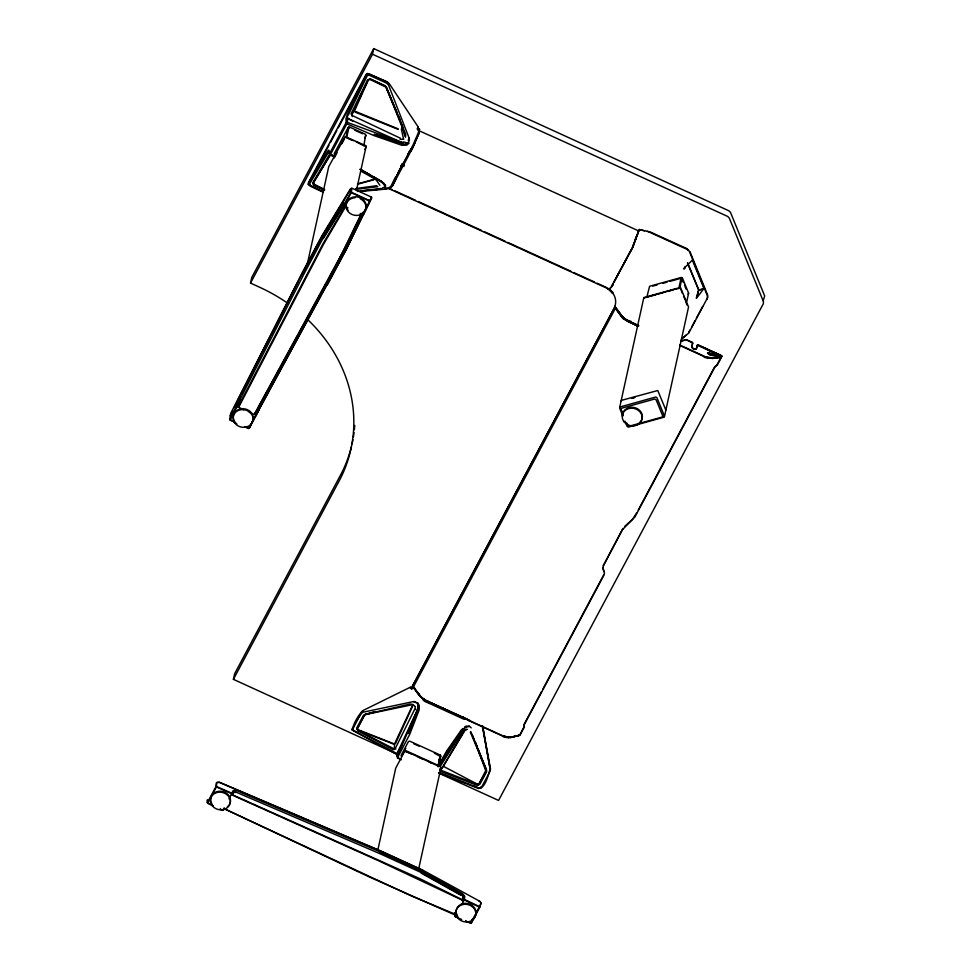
<?xml version="1.0" encoding="UTF-8"?>
<svg xmlns="http://www.w3.org/2000/svg" width="972" height="972" viewBox="0 0 972 972"><rect width="100%" height="100%" fill="white"/><g stroke="black" fill="none" stroke-linecap="round" stroke-linejoin="round"><path stroke-width="1.46" d="M396.855 754.479L352.253 730.045C353.638 723.277 357.951 715.793 362.629 710.702L410.16 687.289L411.144 688.735M334.392 156.504L329.435 153.843L328.803 150.089L327.698 151.207L308.501 183.307L308.416 184.862L308.452 182.615L366.007 74.637L367.525 73.508L387.245 81.83L389.395 83.835L418.264 127.113L417.438 128.231M360.162 191.496L385.337 189.151L385.69 187.742M413.477 686.341L412.274 686.852L411.934 688.978M385.337 189.151L385.41 188.471M624.972 421.168L627.134 426.429L628.41 427.109L663.888 417.219L664.435 416.04L656.865 397.548L655.638 397.038L620.051 406.952L619.589 408.009L622.821 415.907M665.869 410.135L657.789 390.525L621.509 400.343L621.035 401.4M664.411 416.745L688.553 306.97L680.461 287.384L643.828 297.59L619.686 407.365M426.052 700.763L419.588 696.025L412.48 686.074L614.899 306.909L412.48 686.074L419.819 695.964L425.724 700.605L503.289 736.047L510.713 737.469L519.911 735.391L524.345 727.007L523.944 725.319L603.855 575.315L604.487 573.006L603.017 568.11L603.381 565.971L622.991 528.489L603.162 565.728M377.865 849.953L395.713 768.159L404.789 751.125L405.98 750.7L440.462 766.446L440.96 767.552L418.604 869.223M352.253 730.045L352.338 728.222M712.269 357.538C710.811 360.211 735.184 352.386 712.695 358.522C689.245 354.659 722.074 361.548 721.297 355.898L698.139 345.352L697.167 345.4L696.195 349.373M412.371 704.7L364.901 714.687L357.016 729.377L364.063 715.246M347.636 116.834L347.478 122.448L402.785 142.872L347.551 118.353L352.642 121.05M324.697 189.844L314.163 184.947L313.178 182.772L330.48 154.791M486.182 771.513L478.467 784.854L440.741 770.201L464.652 730.276L466.536 729.243M213.111 805.897L207.631 803.285L216.294 787.162L216.829 782.788L219.235 782.144L381.522 851.265L423.039 870.292L480.168 901.506L481.055 903.474L470.776 923.218L465.515 921.164M405.482 137.259L405.713 134.403L386.54 87.395L385.131 85.803L370.526 78.999L367.55 80.02L351.05 113.809L352.338 116.555M489.645 770.261L489.438 772.582L481.274 787.648L479.427 788.231L439.028 772.521M235.333 422.504L230.06 420.098L237.229 406.053L237.678 402.238M418.495 128.972C420.718 130.102 419.053 127.964 417.632 129.75L418.908 128.802L418.082 129.519M463.292 900.607L463.571 897.132L461.773 895.273L421.872 872.844L379.189 853.355L235.37 791.864L233.146 791.888L231.64 794.817L377.804 860.402L463.292 900.607L464.057 896.524L462.356 894.41L422.492 871.848L379.627 852.274M485.854 771.015L475.114 742.073M462.137 903.839L464.458 899.477L464.75 896.451L462.733 893.851L422.395 871.143L380.186 851.861L235.868 790.236L233.061 790.637L229.015 798.96M462.441 900.801L462.806 897.314M344.44 206.1L345.242 207.315L323.482 244.349L239.197 406.272L238.262 406.575L239.246 402.189M717.433 355.424L716.51 354.087L711.638 353.808L708.867 352.569C703.315 355.606 732.098 358.146 709.402 354.61M212.844 805.521L207.388 802.678L215.881 786.725L216.27 783.031L216.999 782.229L219.611 782.509L379.76 850.743L423.014 870.487M703.935 288.951L698.759 290.215L696.499 298.246L703.971 288.502L692.356 260.095L683.583 268.782L684.713 268.017L684.349 268.904L685.211 266.51M234.179 421.727L229.805 419.491L236.536 406.247L238.006 399.735L302.341 273.387L321.756 236.961L342.363 203.926L343.444 203.233L343.881 205.979L347.964 207.838M344.829 206.635L343.784 206.137L351.463 192.322L351.682 188.07L371.486 197.109L362.957 214.691L360.831 214.448L342.326 252.963L254.798 413.392L256.025 415.323L248.528 428.543L244.567 426.732M343.529 205.505C343.724 203.828 354.938 188.204 350.357 188.981L321.987 235.661L302.875 271.467L230.631 413.598L229.805 419.491M614.693 306.86C617.293 300.312 614.547 293.155 608.727 289.328M384.718 187.074L384.365 184.619L381.704 182.25L360.308 169.663M329.435 153.843L346.081 122.618L346.032 118.669L347.283 114.453L367.525 73.508M401.995 166.248L412.25 146.821L418.58 132.119L419.102 133.079M489.706 771.173L490.082 768.816L482.61 725.841M643.719 298.234L643.828 297.59M237.97 405.846L239.525 400.452L303.665 274.578L323.299 237.739L343.675 205.056M478.467 784.854L486.231 769.678L478.09 748.987M385.799 187.888L385.665 188.823M417.753 707.276L418.118 705.271M412.128 688.054L412.25 687.411L412.675 688.589L412.881 686.305M681.214 340.905L686.56 339.69L691.894 342.144L692.672 342.97L691.87 346.992L694.506 349.531M401.46 756.532L401.059 755.451L408.519 741.442L409.747 741.15L440.365 755.123L440.668 756.568L438.676 760.298M692.672 342.97L691.724 347.283L693.255 349.009M717.251 355.74L717.482 354.987M385.471 189.078L388.703 187.766L387.67 188.677M287.7 303.252A162.701 142.58 12.4 0 0 261.031 287.894L250.521 283.083L251.76 277.457L373.734 48.6L728.915 210.815L730.494 212.406L764.685 295.986L763.166 300.725M307.018 265.441L328.718 166.71L345.133 136.615L365.618 145.618L366.201 146.833L364.816 149.421M346.032 137.441L348.243 127.368L349.847 127.174L365.703 134.415L363.893 145.593M346.785 137.076L348.997 126.992M396.369 753.774L233.401 679.343L234.641 673.718L341.901 472.489A162.701 142.58 12.4 0 0 351.366 446.78M250.521 283.083L372.507 54.225L373.734 48.6M356.445 190.366L366.165 146.152M437.825 766.641L440.365 755.123M438.603 765.9L440.814 755.815M646.793 297.347L649.6 286.278L681.202 277.482L682.563 278.357L688.613 293.167L686.718 301.794M678.978 287.554L681.202 277.482M679.841 287.785L682.065 277.713M688.613 293.167L688.018 294.151M698.273 345.06L721.078 355.473L698.273 345.06L697.313 345.133L696.377 349.033L694.409 349.191M631.095 250.764L638.726 230.959L419.892 131.074L412.517 148.181L392.53 185.664L389.225 188.799L607.974 288.708M696.329 298.185L698.564 290.106L703.971 288.502M470.448 720.847L467.921 720.203L503.132 736.314L510.47 737.25L519.656 735.172L524.102 726.764L523.701 725.076L541.538 691.602M707.252 299.425L707.446 294.868M439.939 756.228L434.363 753.154M419.369 129.215L417.195 129.13L418.227 127.441M396.892 175.179L395.13 180.853L392.396 185.713M395.325 177.451L390.829 186.442M632.651 247.69L639.248 229.526L650.414 232.053L686.645 248.48L690.084 252.003L707.446 294.552L707.81 297.262L689.063 332.485M635.384 239.209L636.296 236.56M403.477 162.834L393.648 181.922M638.568 231.287L632.262 248.297L610.659 287.821M389.225 188.799L389.59 187.912M237.933 401.485L238.48 400.039M230.23 415.931L230.765 414.534M634.327 242.988L633.173 245.88M389.493 188.204L391.315 187.244L393.672 183.526M244.737 426.55L249.209 428.348L253.728 419.187M679.562 345.339L705.271 357.089L712.67 357.89M408.204 140.308L409.103 138.012L388.545 85.086L386.564 83.094L368.983 75.123L367.173 75.804L348.17 115.267M239.574 401.29L240.035 400.124M465.649 920.982L471.298 923.206L471.906 919.889M360.235 213.439L362.957 214.691L364.075 212.844M411.751 724.237L412.833 721.54M413.914 718.843L418.252 708.053L396.819 754.017L397.05 756.726L418.252 708.053L408.969 733.666L418.106 709.293C419.625 705.757 416.599 700.229 412.371 701.808L362.702 712.282L360.758 713.825L352.787 728.964L353.48 730.713L394.839 752.437M482.634 726.181L490.532 769.119C487.737 774.587 486.024 787.964 478.601 788.547L438.579 772.825M707.507 353.225L708.867 352.569M692.526 343.31L691.894 342.144M363.455 214.605L371.741 197.705L346.81 248.297L255.174 416.538M362.775 214.8L363.577 212.929M471.298 923.206L479.791 907.265L481.006 902.806M462.538 899.865L419.795 878.639L232.515 794.804L233.973 792.302M254.798 413.392L256.523 410.889M249.209 428.348L259.269 409.455M414.704 143.346L412.578 147.963M412.177 706.182L394.474 743.981L358.291 729.765M395.446 743.689L412.48 706.437M256.219 414.716L346.554 248.176M231.64 794.817L233.827 790.904M368.364 79.947L354.476 111.027L398.131 128.863M411.144 148.68L392.858 183.149M367.914 80.081L351.803 114.769L368.011 79.935L370.478 79.218L385.167 85.986M361.365 214.751L345.376 247.824L326.446 283.35M363.637 213.646L346.834 248.419L327.418 284.845M347.672 245.309L350.953 238.626M358.17 223.912L361.45 217.23M395.41 748.233L414.789 709.05M412.225 146.966L410.621 150.138M510.409 737.371C506.485 738.927 496.097 733.86 508.745 737.614M401.387 759.776L397.378 757.941L409.686 734.419L419.175 709.949L419.224 705.405L417.753 702.707M231.397 413.088L232.77 410.391M234.131 407.693L239.622 396.904M240.983 394.207L269.766 337.576M271.139 334.878L297.869 282.281M301.296 275.538L302.669 272.84M238.808 405.47L323.044 243.705L344.635 206.939L345.242 207.315M708.746 352.872L711.54 354.112L715.343 353.808M461.676 919.476L455.297 916.681L456.731 913.972M705.32 356.931L712.512 358.182M363.066 213.743L363.455 213.026M343.517 253.242L347.016 246.645L347.356 247.253M411.156 150.891L419.163 133.128L418.519 132.484M613.283 283.739L611.825 286.218M308.999 182.724L315.414 170.683M316.848 168.01L328.973 145.265M330.395 142.592L336.81 130.54M338.244 127.867L361.062 85.05M362.483 82.377L366.772 74.346L368.898 73.738L386.965 81.976L389.007 83.689M330.419 154.609L346.822 123.833L346.081 122.618M348.243 127.368L334.161 153.783L334.562 154.9M341.208 142.228L342.606 139.604M364.694 138.17L366.104 135.521M302.523 274.068L322.242 237.071L343.626 203.816M329.958 278.672L333.53 271.978M337.806 263.947L342.083 255.915M418.519 131.84L419.6 129.215M398.216 172.372L401.728 165.775L400.804 165.69M233.401 679.343L340.662 478.103A162.701 142.58 12.4 0 0 307.65 319.557M352.885 728.064L354.27 725.464M357.72 718.964L362.969 710.763M631.411 249.44L613.806 282.463L622.044 267.021M622.165 266.814L630.378 251.359M412.784 687.957L412.845 686.791M615.713 307.735L413.647 686.536L419.953 695.976L423.403 699.16L470.594 721.212M439.563 770.176L440.96 767.552M680.813 340.99L682.247 338.317M681.068 341.184L686.56 339.69M542.959 688.929L603.576 575.132M334.307 157.926L337.053 152.762M341.865 143.734L344.623 138.583M303.349 271.516L321.902 236.706M407.742 154.499L409.856 150.539M402.493 754.406L405.822 748.185M717.348 355.302L716.51 354.087M636.769 512.779L632.371 519.461L624.717 526.362M638.203 510.106L714.578 366.979L717.129 364.622L721.649 356.226M721.892 356.445L717.36 364.865L714.797 367.234L634.91 517.019L622.967 529.169M224.277 807.805L222.722 810.454L219.976 809.154M691.542 327.236L695.004 320.748M696.402 318.148L702.659 306.472M370.636 198.507L371.486 197.109M327.102 284.006L327.819 282.694M257.896 408.276L297.541 335.765M298.987 333.129L319.885 294.893M321.331 292.256L325.656 284.346M325.742 284.662L255.15 414.291M283.423 363.747L284.881 361.086M289.255 353.115L290.713 350.455M295.075 342.484L296.533 339.823M300.895 331.853L302.353 329.192M306.727 321.222L308.173 318.561M312.547 310.59L314.005 307.93M318.366 299.959L319.824 297.298M324.198 289.328L325.644 286.667M255.551 413.112L323.761 288.83L362.204 214.205M417.839 128.462L418.154 127.539M607.743 288.38L612.567 293.459M457.946 917.629L455.382 916.511L455.273 914.263L410.731 895.662L224.763 808.983L222.916 810.332L220.401 809.129M437.91 766.434L446.5 751.235L461.712 729.377M401.837 745.196L396.819 754.017L396.151 753.276M612.409 285.586L613.393 283.873L611.291 287.433M329.095 154.998L312.777 182.785L313.859 185.312L324.441 190.318M401.813 166.455L401.144 167.5M328.487 152.203L309.23 184.522L309.874 186.029L323.324 192.286M410.233 150.818L409.577 151.717M329.168 151.498L330.103 155.034L313.652 182.602L314.381 184.498M322.558 235.516L351.269 188.434M323.275 238.577L343.578 205.857M440.097 766.629L465.454 726.886M440.741 770.201L443.001 766.604M388.144 188.641L388.703 187.766M438.894 766.677L463.194 728.587L458.93 734.613M688.674 331.999L690.144 329.824M391.048 186.527L390.355 187.377M385.459 187.292L385.52 184.996M402.481 125.412L402.542 127.66L401.339 129.045L403.465 138.583M409.115 143.176L406.758 145.156L401.971 145.326L373.807 135.509L346.822 123.833M688.99 332.837L682.891 338.013L686.05 335.085M410.05 687.605L412.104 687.848M510.251 737.651L519.352 735.184M644.497 230.838L639.248 229.526M313.106 183.987L313.276 182.615M375.399 178.581L373.43 179.905L357.708 184.194M395.883 748.914L393.186 749.728L357.781 730.847L356.688 728.028L363.321 715.562L364.877 714.493L410.293 703.995L413.112 704.603M391.983 186.187L389.31 187.304M479.33 783.553L477.228 784.088L443.341 766.301L464.981 730.3L467.411 729.316M405.458 751.538L411.253 753.883M417.632 129.75L418.227 129.312M465.831 726.57L465.138 726.934L466.524 726.424M480.387 787.235L481.383 786.749M447.788 710.01L446.816 710.24A3.73 1.859 28.4 0 1 443.609 708.782L443.171 708.272M428.956 701.893L423.112 699.354L418.045 692.963M348.887 127.818L349.519 127.806M406.296 142.993L406.94 142.738M369.178 79.084L386.151 87.188L397.256 113.117M384.341 187.389L382.579 187.778M465.381 726.485L469.33 725.938M631.192 321.489L627.219 320.213M365.253 714.42L373.783 711.978M365.314 714.59L373.856 712.148M607.67 288.903L610.452 288.113M652.844 286.12L657.121 284.93M662.819 283.35L667.084 282.159M669.927 281.358L681.323 278.186L683.425 282.56M647.474 296.91L659.004 293.702M661.883 292.9L676.293 288.891M644.57 297.821L648.834 296.63M651.677 295.84L655.93 294.662M658.773 293.872L663.026 292.681M668.7 291.102L672.964 289.923M675.795 289.134L680.327 288.149M357.587 183.793L373.333 179.528M510.336 737.347L519.048 735.367M417.887 129.13L418.604 129.507M355.837 188.532L376.893 185.676M410.427 687.471L413.039 687.131M357.392 191.399L381.267 188.41M355.667 189.394L377.853 186.673M410.937 687.933L411.423 688.698M364.646 190.512L370.575 190.014M375.022 189.637L382.446 189.018M469.257 726.509L465.479 727.238L462.672 729.632L447.339 751.186L438.992 766.373L408.179 752.304M232.138 793.881L215.881 786.725M400.087 139.373L403.805 139.154M477.058 784.538L478.54 784.453M386.309 188.677L387.087 188.653M370.198 201.362L350.783 192.505M479.791 907.265L463.766 899.671M406.138 751.708L406.843 751.696M367.428 74.164L369.372 74.176M256.462 415.348L249.221 412.213M478.674 788.073L480.69 788.171M411.533 688.358L410.463 688.2M234.41 790.795L235.734 790.904M410.646 687.411L411.253 688.31M469.075 720.41L470.047 720.507M234.75 792.289L235.892 792.508M467.35 719.559L427.097 701.711M403.173 141.876L405.543 142.398M715.198 354.087L716.364 354.379M466.997 719.025L425.979 700.533L421.751 697.738M464.507 718.32L466.912 719.195M503.289 736.047L506.485 737.226M379.87 185.312L376.115 179.856M440.911 771.525L476.851 785.23L479.852 784.283L486.595 771.853L486.62 770.091L470.849 731.661M390.173 137.975L402.785 142.872L374.184 134.318L402.201 143.795C405.846 145.363 410.67 142.106 409.103 138.012M354.987 112.072L397.998 129.3M647.474 231.275L688.164 249.877L686.56 248.856M216.562 786.53L231.883 793.261M425.906 701.553L422.711 699.682M323.482 191.849L308.428 184.364M628.07 321.635L637.583 325.948M372.507 54.225L727.676 216.44L729.267 218.032L763.457 301.612L763.36 303.665L498.575 800.442L439.186 773.323M346.931 137.684L353.601 140.733M356.274 141.948L364.622 146.092M346.955 137.866L352.192 140.26M389.383 188.337L392.141 189.601M394.887 190.852L415.53 200.281M418.276 201.532L481.565 230.437M484.311 231.688L504.954 241.117M507.7 242.368L570.977 271.273M573.735 272.537L594.366 281.953M597.124 283.216L606.747 287.615M351.463 192.322L369.943 200.754M629.346 321.282L638.689 325.547M628.301 321.039L637.826 325.389M638.665 326.045L623.611 318.33L615.446 307.917M637.693 326.215L623.198 318.792L614.462 307.103M323.615 188.981L313.361 183.805M463.996 719.256L424.157 701.055M413.683 743.714L419.199 746.229M418.13 757.03L422.261 758.913M429.126 762.048L431.872 763.312M357.708 732.827L352.253 729.51M473.17 785.558L477.301 787.442M397.973 757.759L400.707 759.011M354.731 130.187L362.556 133.759M679.732 345.011L705.429 356.785M243.778 409.71L236.536 406.247M686.402 339.981L691.76 342.448M413.562 701.529L415.907 702.622M330.103 155.034L334.064 156.893M352.8 115.79L400.343 138.206M698.139 345.352L721.285 356.335M464.458 899.477L479.548 906.645M237.229 406.053L238.262 406.575M358.024 730.434L394.377 749.023L394.498 744.455L358.097 730.203L357.21 729.036M698.759 290.215L687.496 263.084M401.764 163.904L404.401 165.301M627.171 321.161L621.801 317.018L614.79 307.201M463.134 718.174L461.542 716.777M401.351 165.082L403.988 166.504M628.228 321.088L622.384 316.75L615.811 308.088M224.763 808.983L368.886 876.756L455.516 915.187M331.914 154.973L334.538 156.443M360.746 171.048L377.78 180.537M421.168 873.099L460.971 895.309M359.919 169.274L371.583 175.859M374.171 177.317L383.77 183.258M361.134 169.748L370.308 174.96M372.932 176.454L382.105 181.667M360.697 169.505L382.397 182.043M626.648 320.153L621.655 316.216M462.915 716.656L463.583 717.069M469.938 726.679L471.213 727.858M478.807 900.886L480.119 901.797M623.599 318.172L614.887 306.314M609.213 288.805L613.053 292.596M707.665 352.945L708.503 353.857M454.228 913.133L455.297 916.681M412.954 704.433L414.74 706.45M417.899 692.514L419.467 694.834M309.169 183.732L309.776 184.656M232.053 794.051L232.515 794.804M454.617 913.291L455.03 916.049M384.62 184.607L384.049 183.453L384.62 185.47M398.411 115.85L400.16 119.945M385.896 87.03L402.189 125.376M470.339 732.159L486.352 770.152M687.702 262.938L698.747 289.948M684.519 285.209L686.135 289.194M680.862 289.449L682.466 293.386M683.535 295.998L685.151 299.923M685.503 301.101L687.155 305.159M623.319 414.716L621.072 409.2L621.655 408.216L654.788 398.994L656.149 399.869L662.77 416.065L662.187 417.049L628.969 426.295L627.839 425.736L626.709 422.978M689.476 251.639L706.863 294.54M386.151 87.188L404.656 133.589L404.984 136.116L402.542 127.66M475.381 742.086L477.009 746.217M472.392 735.172L474.02 739.315M418.58 129.179L417.972 127.526M602.798 567.867L603.855 571.585M417.911 128.219L418.082 129.082M482.525 727.214L490.082 768.816M415.093 706.34L415.542 709.645M455.163 912.902L455.309 915.077M207.449 800.393L207.631 803.285M440.097 769.107L440.17 770.711M207.315 799.847L207.388 802.678M354.756 425.42A162.701 142.58 12.4 0 1 354.367 429.745M354.039 432.613A162.701 142.58 12.4 0 1 353.407 436.914M352.897 439.757A162.701 142.58 12.4 0 1 352.034 443.985M474.518 917.301A10.036 8.797 12.4 0 1 471.833 919.682M457.909 916.888A10.036 8.797 12.4 0 1 465.138 903.328A10.036 8.797 12.4 0 1 475.138 916.329M212.418 804.767A10.036 8.797 12.4 0 1 214.46 792.763A10.036 8.797 12.4 0 1 228.189 794.732A10.036 8.797 12.4 0 1 227.339 806.894M364.67 210.754A10.036 8.797 12.4 0 1 361.985 213.147M348.061 210.353A10.036 8.797 12.4 0 1 355.29 196.794A10.036 8.797 12.4 0 1 365.29 209.782M360.187 198.75A10.048 8.797 12.4 0 1 363.103 213.16A10.048 8.797 12.4 0 1 346.968 209.916A10.048 8.797 12.4 0 1 355.084 197.729M236.901 424.023A10.036 8.797 12.4 0 1 235.127 422.237M234.459 421.24A10.036 8.797 12.4 0 1 243 408.677A10.036 8.797 12.4 0 1 252.343 421.666M622.469 416.429A10.036 8.797 12.4 0 1 635.992 408.033A10.036 8.797 12.4 0 1 639.175 422.942M634.667 397.414L631.836 398.204L634.667 397.427M457.703 917.835A10.048 8.797 12.4 0 0 474.931 917.264A10.048 8.797 12.4 0 0 464.932 904.264A10.048 8.797 12.4 0 0 457.703 917.835M212.212 805.715A10.048 8.797 12.4 0 0 229.441 805.144A10.048 8.797 12.4 0 0 219.441 792.144A10.048 8.797 12.4 0 0 212.212 805.715M234.908 423.185A10.048 8.797 12.4 0 0 252.149 422.613A10.048 8.797 12.4 0 0 242.15 409.613A10.048 8.797 12.4 0 0 234.908 423.185M624.048 421.763A10.048 8.797 12.4 0 0 641.277 421.192A10.048 8.797 12.4 0 0 631.278 408.191A10.048 8.797 12.4 0 0 624.048 421.763"/></g></svg>
